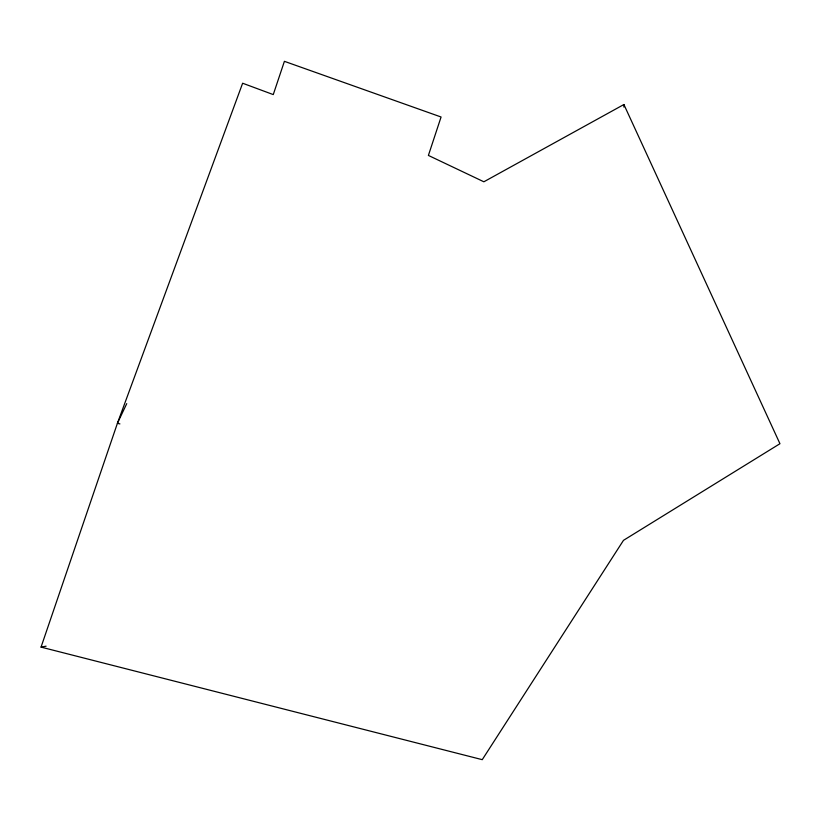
<?xml version="1.0" encoding="UTF-8"?>
<svg xmlns="http://www.w3.org/2000/svg" width="821" height="821" viewBox="0 0 821 821"><rect width="100%" height="100%" fill="white"/><g stroke="black" fill="none" stroke-linecap="round" stroke-linejoin="round"><path stroke-width="1.23" d="M623.888 107.089L623.898 104.524L483.867 181.79L428.398 155.426L441.072 117.003L284.405 61.329L273.26 94.589L242.636 83.229L117.403 423.328L41.05 647.112L482.245 759.671L623.488 540.341L779.95 443.709L623.898 104.524M126.732 403.645L117.403 423.328L119.907 423.903M41.05 647.112L46.089 646.189"/></g></svg>
